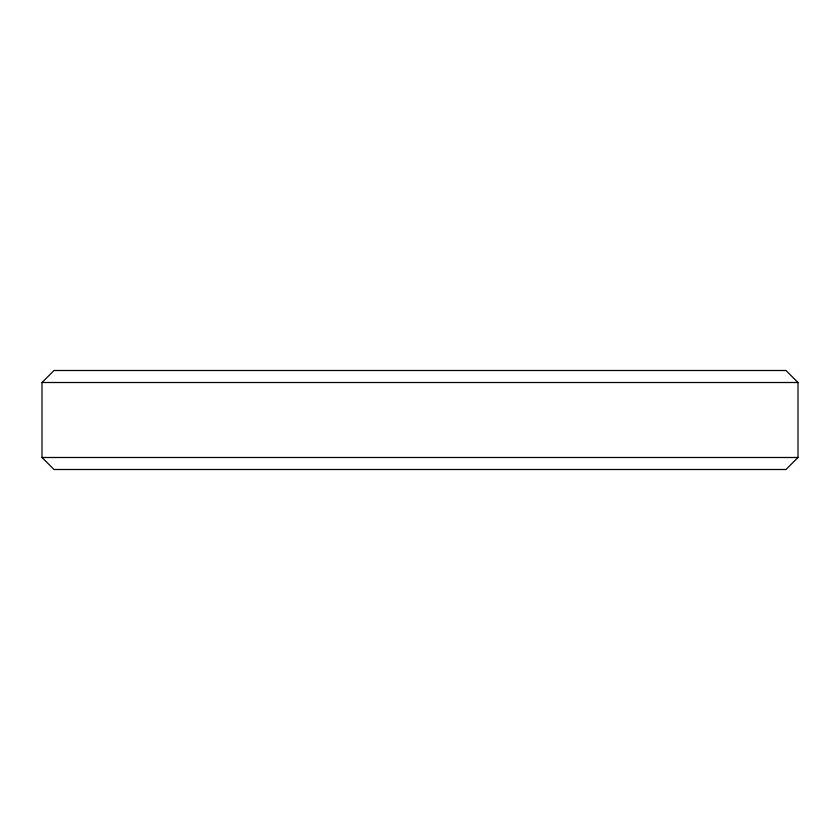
<?xml version="1.0" encoding="UTF-8"?>
<svg xmlns="http://www.w3.org/2000/svg" width="840" height="840" viewBox="0 0 840 840"><rect width="100%" height="100%" fill="white"/><g stroke="black" fill="none" stroke-linecap="round" stroke-linejoin="round"><path stroke-width="1.26" d="M42 382.505L54.002 370.503L785.999 370.503L798 382.505L798 457.495L785.999 469.497L54.002 469.497L42 457.495L42 382.505L798 382.505M42 457.495L798 457.495"/></g></svg>
